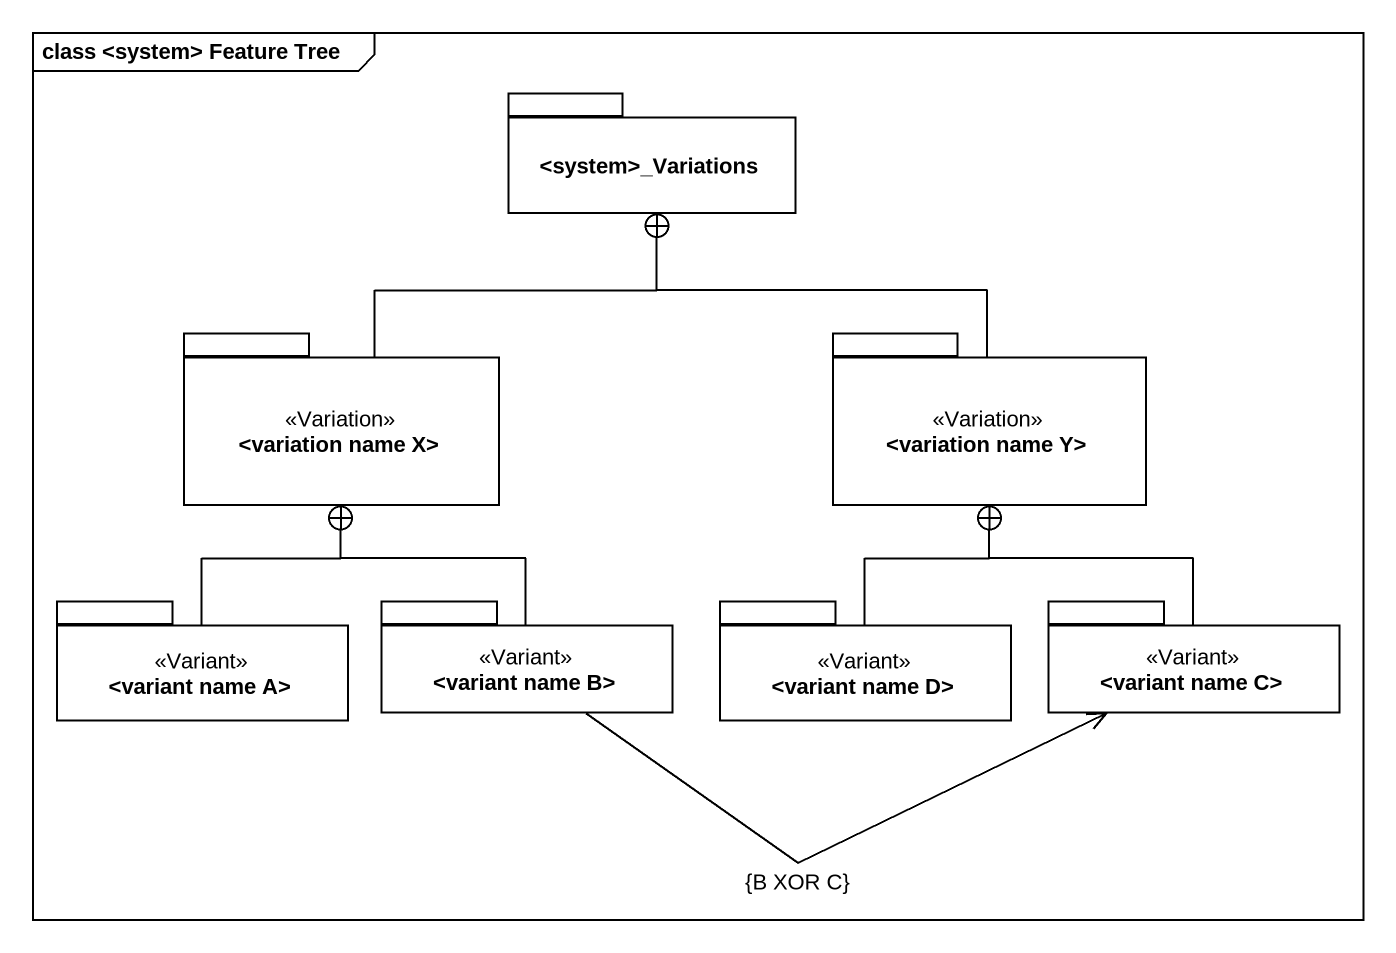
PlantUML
@startuml
mainframe class <system> Feature Tree
package "<system>_Variations" as system_Variations {
}
package "<variation name X>" as variation_name_X <<Variation>> {
}
package "<variation name Y>" as variation_name_Y <<Variation>> {
}
package "<variant name A>" as variant_name_A <<Variant>> {
}
package "<variant name B>" as variant_name_B <<Variant>> {
}
package "<variant name D>" as variant_name_D <<Variant>> {
}
package "<variant name C>" as variant_name_C <<Variant>> {
}
variation_name_X -up-+ system_Variations
variation_name_Y -up-+ system_Variations
variant_name_A -up-+ variation_name_X
variant_name_B -up-+ variation_name_X
variant_name_B -right-> variant_name_C : {B XOR C}
variant_name_D -up-+ variation_name_Y
variant_name_C -up-+ variation_name_Y
@enduml
